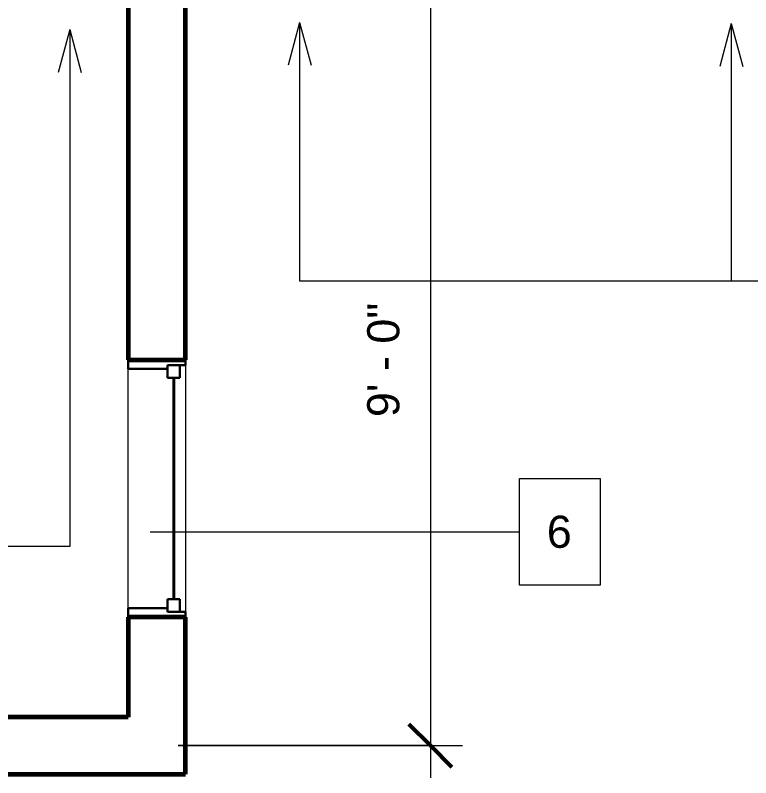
# Model space of a CAD drawing. Header units: inches. Extents: x -827 to 154, y -802 to 207.
# Drawn here: x -556.4 to -453.5, y -344 to -237.2 of the extents above; entities that cross this region are included whole.
import ezdxf

# ---------------------------------------------------------------- set-up
doc = ezdxf.new("R2010")
doc.units = ezdxf.units.IN
doc.header["$MEASUREMENT"] = 0
for name, color, linetype, lineweight in [('A-ANNO-DIMS', 211, 'Continuous', 9), ('A-ANNO-DIMS-48', 211, 'Continuous', 9), ('A-ANNO-NOTE', 131, 'Continuous', 9), ('A-GLAZ', 151, 'Continuous', 18), ('A-WALL', 113, 'Continuous', 18)]:
    doc.layers.add(name, color=color, linetype=linetype, lineweight=lineweight)
doc.styles.add('Arial', font='arial.ttf', dxfattribs={"height": 4.5})
doc.dimstyles.new('Linear_-_3_32__Arial', dxfattribs={"dimscale": 12, "dimtxt": 4.591167, "dimasz": 0.5, "dimexe": 0.375, "dimexo": 0.25, "dimgap": 0.25, "dimtad": 1, "dimdec": 5, "dimrnd": 0.03125, "dimzin": 1, "dimdsep": 46, "dimlunit": 4, "dimtxsty": 'Arial', "dimblk1": 'OBLIQUE', "dimblk2": 'OBLIQUE', "dimsah": 1, "dimcen": 0.09, "dimdle": 0.375, "dimazin": 0, "dimtfac": 1, "dimtdec": 4, "dimtix": 1, "dimtmove": 0, "dimatfit": 3, "dimfxl": 1, "dimtvp": 1, "dimtfill": 1, "dimfrac": 2, "dimtolj": 1, "dimtzin": 0, "dimarcsym": 2})

# ---------------------------------------------------------------- blocks, each defined once
blk = doc.blocks.new('Fixed - 36_ x 48_-368177-Level 1')
at = {"layer": 'A-GLAZ', "lineweight": 30}
for p, q in [((-19.5, 4), (-18.75, 4)), ((-18.75, 1.5), (-18.75, 4)), ((-18.75, 3.25), (-18.75, 1.5)), ((-18.75, 3.25), (-17, 3.25)), ((-17, 3.25), (-17, 1.5)), ((14, 3.25), (14, 1.5)), ((15.75, 3.25), (14, 3.25)), ((15.75, 1.5), (15.75, 4)), ((16.5, 4), (15.75, 4)), ((15.75, 3.25), (15.75, 1.5)), ((-18.75, 1.5), (-17, 1.5)), ((-18.75, 1.5), (-18.25, 1.5)), ((-18.25, -4), (-18.25, 1.5)), ((15.75, 1.5), (14, 1.5)), ((15.25, 1.5), (15.75, 1.5)), ((15.25, 1.5), (15.25, -4)), ((-18.25, -4), (-19.5, -4)), ((15.25, -4), (16.5, -4))]:
    blk.add_line(p, q, dxfattribs=at)
at = {"layer": 'A-GLAZ', "lineweight": 40}
blk.add_line((-17, 2.375), (14, 2.375), dxfattribs=at)
blk = doc.blocks.new('DIMBLOCK1-Level 1')
at = {"layer": 'A-ANNO-DIMS-48'}
for p, q in [((-498.35, -226.98), (-498.35, -343.98)), ((-497.11, -231.48), (-502.85, -231.48)), ((-498.35, -231.48), (-497.11, -231.48)), ((-533.65, -339.48), (-493.85, -339.48)), ((-498.35, -339.48), (-533.65, -339.48))]:
    blk.add_line(p, q, dxfattribs=at)
at = {"layer": 'A-ANNO-DIMS-48', "lineweight": 50}
for p, q in [((-498.35, -231.48), (-501.35, -228.48)), ((-498.35, -231.48), (-495.35, -234.48)), ((-498.35, -339.48), (-501.35, -336.48)), ((-498.35, -339.48), (-495.35, -342.48))]:
    blk.add_line(p, q, dxfattribs=at)
at = {"layer": 'A-ANNO-DIMS-48', "color": 0, "insert": (-507.2, -293.49), "char_height": 4.5, "width": 19.2405, "attachment_point": 1, "rotation": 90, "line_spacing_factor": 0.941778, "style": 'Arial', "bg_fill": 3, "box_fill_scale": 1.25, "bg_fill_color": 256, "bg_fill_true_color": 13158600, "bg_fill_transparency": 0}
blk.add_mtext('9\' - 0"', dxfattribs=at)
blk = doc.blocks.new('_Oblique')
at = {"color": 0, "linetype": 'ByBlock', "lineweight": -2}
blk.add_line((-0.5, -0.5), (0.5, 0.5), dxfattribs=at)

msp = doc.modelspace()

# ---------------------------------------------------------------- linework, layer by layer
at = {"layer": 'A-ANNO-NOTE'}
for p, q in [((-456.252789, -238.40662), (-457.860484, -244.40662)), ((-456.252789, -238.40662), (-454.645093, -244.40662)), ((-456.252789, -238.40662), (-456.252789, -274.402924)), ((-548.813282, -239.249521), (-550.420977, -245.249521)), ((-548.813282, -239.249521), (-547.205587, -245.249521)), ((-548.813282, -239.249521), (-548.813282, -311.611172)), ((-456.252789, -274.402924), (-416.767729, -274.402924)), ((-548.813282, -311.611172), (-602.240445, -311.611172))]:
    msp.add_line(p, q, dxfattribs=at)
at = {"layer": 'A-ANNO-NOTE', "flags": 128}
msp.add_lwpolyline([(-485.90772, -302.073131), (-474.599374, -302.073131), (-474.599374, -317.009824), (-485.90772, -317.009824)], close=True, dxfattribs=at)
at = {"layer": 'A-WALL', "lineweight": 60}
for p, q in [((-540.645614, -235.476424), (-540.645614, -285.476424)), ((-532.645614, -285.476424), (-532.645614, -235.476424)), ((-540.645614, -285.476424), (-532.645614, -285.476424)), ((-532.645614, -321.476424), (-540.645614, -321.476424)), ((-540.645614, -321.476424), (-540.645614, -335.476424)), ((-532.645614, -343.476424), (-532.645614, -321.476424)), ((-540.645614, -335.476424), (-584.645614, -335.476424)), ((-584.645614, -343.476424), (-532.645614, -343.476424))]:
    msp.add_line(p, q, dxfattribs=at)
at = {"layer": 'A-WALL'}
for p, q in [((-540.645614, -321.476424), (-540.645614, -285.476424)), ((-532.645614, -285.476424), (-532.645614, -321.476424))]:
    msp.add_line(p, q, dxfattribs=at)

# ---------------------------------------------------------------- block references
at = {"layer": 'A-GLAZ', "rotation": 269.9999999999999}
msp.add_blockref('Fixed - 36_ x 48_-368177-Level 1', (-536.645614, -304.976424), dxfattribs=at)

# ---------------------------------------------------------------- next in the draw order: texts
at = {"layer": 'A-ANNO-NOTE', "insert": (-482.06772, -307.288131), "char_height": 4.5, "width": 4.242, "attachment_point": 1, "style": 'Arial', "bg_fill": 3, "box_fill_scale": 1.25, "bg_fill_color": 256, "bg_fill_true_color": 13158600, "bg_fill_transparency": 0}
msp.add_mtext('6', dxfattribs=at)

# ---------------------------------------------------------------- next in the draw order: dimensions: what is measured, and where the dimension line sits
at = {"layer": 'A-ANNO-DIMS'}
dim = msp.add_linear_dim(base=(-498.354783, -339.476424), p1=(-494.112142, -231.476424), p2=(-536.645614, -339.476424), angle=90, dimstyle='Linear_-_3_32__Arial', override={"dimpost": '<>', "dimfxl": 116.073667}, dxfattribs=at)
dim.commit()
dim.dimension.update_dxf_attribs({"geometry": 'DIMBLOCK1-Level 1', "text_midpoint": (-503.652361, -285.476424)})

# ---------------------------------------------------------------- next in the draw order: linework, layer by layer
at = {"layer": 'A-ANNO-NOTE'}
for p, q in [((-516.657002, -238.236254), (-518.264697, -244.236254)), ((-516.657002, -238.236254), (-515.049307, -244.236254)), ((-516.657002, -238.236254), (-516.657002, -274.402924)), ((-516.657002, -274.402924), (-416.767729, -274.402924)), ((-537.563584, -309.567773), (-485.90772, -309.541477))]:
    msp.add_line(p, q, dxfattribs=at)

doc.saveas('drawing.dxf')
